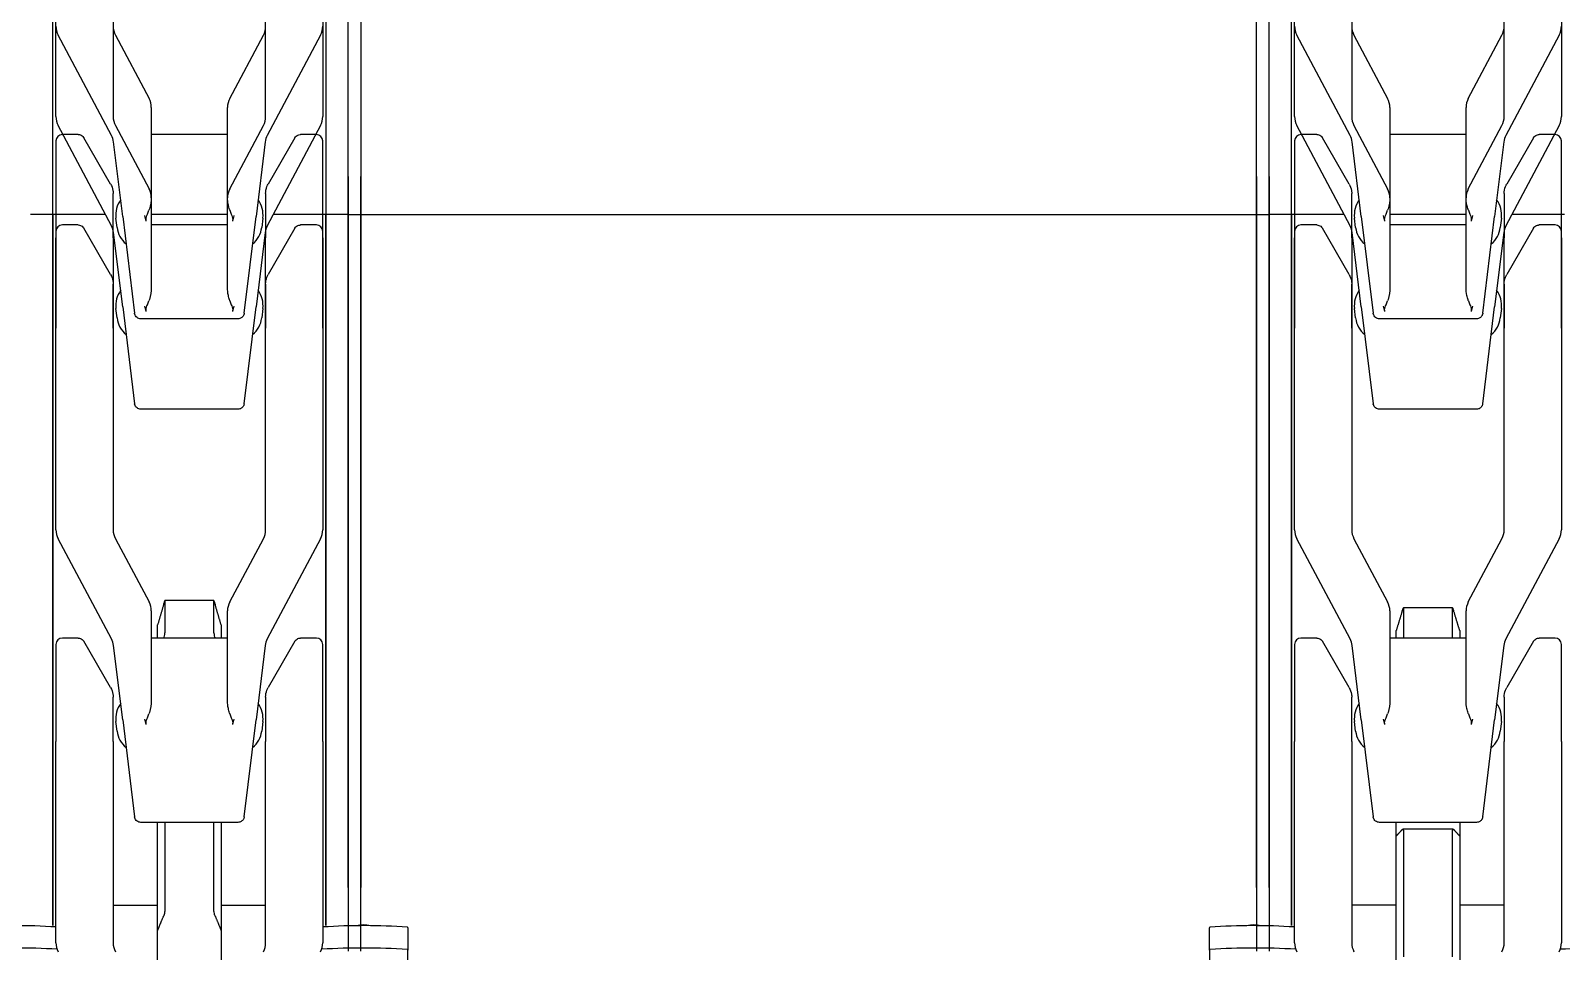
# Model space of a CAD drawing. Extents: x -3873 to 164127, y 7129 to 96529.
# Drawn here: x 42929.5 to 43170.5, y 38442.8 to 38587.7 of the extents above; entities that cross this region are included whole.
import ezdxf

# ---------------------------------------------------------------- set-up
doc = ezdxf.new("R2010")
doc.units = 0
doc.layers.add('LAYOUT', color=90, linetype='CONTINUOUS')
doc.layers.add('LAYOUT-KROMEKA', color=1, linetype='CONTINUOUS')

# ---------------------------------------------------------------- blocks, each defined once
blk = doc.blocks.new('A$Ccf7c2aec')
at = {"layer": 'LAYOUT-KROMEKA'}
for p, q in [((281.4, 812.6), (281.4, 816.1)), ((169.51, 812.6), (1840.63, 812.6)), ((281.4, 812.6), (169.51, 812.6)), ((281.4, 804.31), (281.4, 812.6)), ((166.8, 812.1), (198.5, 812.1)), ((213.75, 812.1), (198.5, 812.1)), ((214.62, 803.36), (230.39, 811.75)), ((214.75, 808.59), (214.75, 811.1)), ((231.8, 812.1), (263.5, 812.1)), ((246.03, 812.1), (277.73, 812.1)), ((278.75, 812.1), (263.5, 812.1)), ((292.98, 812.1), (277.73, 812.1)), ((279.62, 803.36), (295.39, 811.75)), ((279.75, 808.59), (279.75, 811.1)), ((293.85, 803.36), (309.62, 811.75)), ((293.98, 808.59), (293.98, 811.1)), ((296.8, 812.1), (328.5, 812.1)), ((206.95, 803.5), (214.25, 807.72)), ((271.95, 803.5), (279.25, 807.72)), ((286.18, 803.5), (293.48, 807.72)), ((198.5, 803.1), (166.8, 803.1)), ((172.75, 803.1), (172.75, 796.1)), ((198.5, 803.1), (205.45, 803.1)), ((200.13, 802.49), (201.61, 802.67)), ((201.88, 801.6), (213.57, 803.03)), ((230.39, 802.75), (220.43, 797.45)), ((263.5, 803.1), (231.8, 803.1)), ((277.73, 803.1), (246.03, 803.1)), ((263.5, 803.1), (270.45, 803.1)), ((265.13, 802.49), (266.61, 802.67)), ((266.88, 801.6), (278.57, 803.03)), ((277.73, 803.1), (284.68, 803.1)), ((279.36, 802.49), (280.84, 802.67)), ((281.11, 801.6), (292.81, 803.03)), ((295.39, 802.75), (285.43, 797.45)), ((328.5, 803.1), (296.8, 803.1)), ((309.62, 802.75), (299.66, 797.45)), ((201.88, 801.6), (186.63, 799.73)), ((266.88, 801.6), (251.63, 799.73)), ((281.11, 801.6), (265.86, 799.73)), ((185.75, 783.47), (185.75, 798.73)), ((250.75, 783.47), (250.75, 798.73)), ((264.98, 783.47), (264.98, 798.73)), ((151.69, 796.1), (166.18, 796.1)), ((166.18, 796.1), (168.73, 796.1)), ((168.73, 796.1), (185.75, 796.1)), ((219.02, 797.1), (204.9, 797.1)), ((214.75, 785.1), (214.75, 797.1)), ((214.75, 796.1), (216.82, 796.1)), ((284.02, 797.1), (269.9, 797.1)), ((279.75, 785.1), (279.75, 797.1)), ((281.4, 785.1), (281.4, 797.1)), ((298.25, 797.1), (284.13, 797.1)), ((293.98, 785.1), (293.98, 797.1)), ((185.75, 794.95), (172.19, 794.95)), ((220.65, 794.95), (215.82, 794.95)), ((220.66, 787.25), (220.66, 794.95)), ((166.18, 786.1), (151.69, 786.1)), ((168.73, 786.1), (166.18, 786.1)), ((185.75, 786.1), (168.73, 786.1)), ((172.19, 787.25), (185.75, 787.25)), ((172.75, 786.1), (172.75, 779.1)), ((216.82, 786.1), (214.75, 786.1)), ((215.82, 787.25), (220.65, 787.25)), ((204.9, 785.1), (219.02, 785.1)), ((220.43, 784.75), (230.39, 779.45)), ((269.9, 785.1), (284.02, 785.1)), ((284.13, 785.1), (298.25, 785.1)), ((285.43, 784.75), (295.39, 779.45)), ((299.66, 784.75), (309.62, 779.45)), ((186.63, 782.47), (201.88, 780.6)), ((251.63, 782.47), (266.88, 780.6)), ((265.86, 782.47), (281.11, 780.6)), ((166.8, 779.1), (198.5, 779.1)), ((205.45, 779.1), (198.5, 779.1)), ((201.61, 779.53), (200.13, 779.71)), ((213.57, 779.17), (201.88, 780.6)), ((214.25, 774.48), (206.95, 778.7)), ((230.39, 770.45), (214.62, 778.84)), ((231.8, 779.1), (263.5, 779.1)), ((246.03, 779.1), (277.73, 779.1)), ((270.45, 779.1), (263.5, 779.1)), ((266.61, 779.53), (265.13, 779.71)), ((278.57, 779.17), (266.88, 780.6)), ((279.25, 774.48), (271.95, 778.7)), ((284.68, 779.1), (277.73, 779.1)), ((280.84, 779.53), (279.36, 779.71)), ((295.39, 770.45), (279.62, 778.84)), ((292.81, 779.17), (281.11, 780.6)), ((293.48, 774.48), (286.18, 778.7)), ((309.62, 770.45), (293.85, 778.84)), ((296.8, 779.1), (328.5, 779.1)), ((281.4, 769.6), (281.4, 777.89)), ((214.75, 771.1), (214.75, 773.61)), ((279.75, 771.1), (279.75, 773.61)), ((293.98, 771.1), (293.98, 773.61)), ((198.5, 770.1), (166.8, 770.1)), ((1840.63, 769.6), (169.51, 769.6)), ((169.51, 769.6), (281.4, 769.6)), ((198.5, 770.1), (213.75, 770.1)), ((263.5, 770.1), (231.8, 770.1)), ((277.73, 770.1), (246.03, 770.1)), ((263.5, 770.1), (278.75, 770.1)), ((277.73, 770.1), (292.98, 770.1)), ((281.4, 766.1), (281.4, 769.6)), ((328.5, 770.1), (296.8, 770.1)), ((287.4, 766.1), (165.51, 766.1)), ((165.51, 764.1), (287.4, 764.1)), ((175.51, 766.1), (1836.63, 766.1)), ((1836.63, 764.1), (175.51, 764.1)), ((281.4, 766.1), (287.4, 766.1)), ((281.4, 766.1), (281.4, 764.1)), ((281.4, 764.1), (281.4, 623.1)), ((287.4, 764.1), (281.4, 764.1)), ((104.84, 756.69), (165.67, 756.69)), ((169.16, 756.69), (165.67, 756.69)), ((165.67, 630.51), (104.84, 630.51)), ((165.67, 630.51), (169.16, 630.51)), ((287.4, 623.1), (165.51, 623.1)), ((175.51, 623.1), (1836.63, 623.1)), ((281.4, 623.1), (287.4, 623.1)), ((281.4, 623.1), (281.4, 621.1)), ((287.4, 621.1), (165.51, 621.1)), ((175.51, 621.1), (1836.63, 621.1)), ((287.4, 621.1), (281.4, 621.1)), ((281.4, 617.6), (281.4, 621.1)), ((166.8, 617.1), (198.5, 617.1)), ((169.51, 617.6), (1840.63, 617.6)), ((281.4, 617.6), (169.51, 617.6)), ((213.75, 617.1), (198.5, 617.1)), ((231.8, 617.1), (263.5, 617.1)), ((246.03, 617.1), (277.73, 617.1)), ((278.75, 617.1), (263.5, 617.1)), ((292.98, 617.1), (277.73, 617.1)), ((281.4, 609.31), (281.4, 617.6)), ((296.8, 617.1), (328.5, 617.1)), ((214.62, 608.36), (230.39, 616.75)), ((214.75, 613.59), (214.75, 616.1)), ((279.62, 608.36), (295.39, 616.75)), ((279.75, 613.59), (279.75, 616.1)), ((293.85, 608.36), (309.62, 616.75)), ((293.98, 613.59), (293.98, 616.1)), ((206.95, 608.5), (214.25, 612.72)), ((271.95, 608.5), (279.25, 612.72)), ((286.18, 608.5), (293.48, 612.72)), ((198.5, 608.1), (166.8, 608.1)), ((172.75, 601.1), (172.75, 608.1)), ((198.5, 608.1), (205.45, 608.1)), ((200.13, 607.49), (201.61, 607.67)), ((201.88, 606.6), (213.57, 608.03)), ((230.39, 607.75), (220.43, 602.45)), ((263.5, 608.1), (231.8, 608.1)), ((277.73, 608.1), (246.03, 608.1)), ((263.5, 608.1), (270.45, 608.1)), ((265.13, 607.49), (266.61, 607.67)), ((266.88, 606.6), (278.57, 608.03)), ((277.73, 608.1), (284.68, 608.1)), ((279.36, 607.49), (280.84, 607.67)), ((281.11, 606.6), (292.81, 608.03)), ((295.39, 607.75), (285.43, 602.45)), ((328.5, 608.1), (296.8, 608.1)), ((309.62, 607.75), (299.66, 602.45)), ((201.88, 606.6), (186.63, 604.73)), ((266.88, 606.6), (251.63, 604.73)), ((281.11, 606.6), (265.86, 604.73)), ((185.75, 588.47), (185.75, 603.73)), ((250.75, 588.47), (250.75, 603.73)), ((264.98, 588.47), (264.98, 603.73)), ((161.44, 601.1), (183.59, 601.1)), ((183.59, 601.1), (185.75, 601.1)), ((219.02, 602.1), (204.9, 602.1)), ((214.75, 590.1), (214.75, 602.1)), ((214.75, 601.1), (215.93, 601.1)), ((284.02, 602.1), (269.9, 602.1)), ((279.75, 590.1), (279.75, 602.1)), ((281.4, 590.1), (281.4, 602.1)), ((298.25, 602.1), (284.13, 602.1)), ((293.98, 590.1), (293.98, 602.1)), ((184.24, 599.95), (164.61, 599.95)), ((184.67, 592.12), (184.67, 600.08)), ((219.52, 599.95), (214.75, 599.95)), ((219.53, 592.24), (219.53, 599.96)), ((183.59, 591.1), (161.44, 591.1)), ((164.61, 592.25), (184.24, 592.25)), ((172.75, 584.1), (172.75, 591.1)), ((185.75, 591.1), (183.59, 591.1)), ((214.75, 592.25), (219.52, 592.25)), ((215.93, 591.1), (214.75, 591.1)), ((204.9, 590.1), (219.02, 590.1)), ((220.43, 589.75), (230.39, 584.45)), ((269.9, 590.1), (284.02, 590.1)), ((284.13, 590.1), (298.25, 590.1)), ((285.43, 589.75), (295.39, 584.45)), ((299.66, 589.75), (309.62, 584.45)), ((186.63, 587.47), (201.88, 585.6)), ((251.63, 587.47), (266.88, 585.6)), ((265.86, 587.47), (281.11, 585.6)), ((166.8, 584.1), (198.5, 584.1)), ((205.45, 584.1), (198.5, 584.1)), ((201.61, 584.53), (200.13, 584.71)), ((213.57, 584.17), (201.88, 585.6)), ((214.25, 579.48), (206.95, 583.7)), ((230.39, 575.45), (214.62, 583.84)), ((231.8, 584.1), (263.5, 584.1)), ((246.03, 584.1), (277.73, 584.1)), ((270.45, 584.1), (263.5, 584.1)), ((266.61, 584.53), (265.13, 584.71)), ((278.57, 584.17), (266.88, 585.6)), ((279.25, 579.48), (271.95, 583.7)), ((284.68, 584.1), (277.73, 584.1)), ((280.84, 584.53), (279.36, 584.71)), ((295.39, 575.45), (279.62, 583.84)), ((292.81, 584.17), (281.11, 585.6)), ((293.48, 579.48), (286.18, 583.7)), ((309.62, 575.45), (293.85, 583.84)), ((296.8, 584.1), (328.5, 584.1)), ((281.4, 574.6), (281.4, 582.89)), ((214.75, 576.1), (214.75, 578.61)), ((279.75, 576.1), (279.75, 578.61)), ((293.98, 576.1), (293.98, 578.61)), ((198.5, 575.1), (166.8, 575.1)), ((198.5, 575.1), (213.75, 575.1)), ((263.5, 575.1), (231.8, 575.1)), ((277.73, 575.1), (246.03, 575.1)), ((263.5, 575.1), (278.75, 575.1)), ((277.73, 575.1), (292.98, 575.1)), ((328.5, 575.1), (296.8, 575.1))]:
    blk.add_line(p, q, dxfattribs=at)
for centre, radius, start, end in [((71.38, 818.51), 98.12, 356.2562, 4.0364), ((166.8, 809.1), 3, 90, 118), ((213.75, 811.1), 1, 0, 90), ((231.8, 809.1), 3, 90, 118), ((278.75, 811.1), 1, 0, 90), ((292.98, 811.1), 1, 0, 90), ((296.8, 809.1), 3, 90, 118), ((311.03, 809.1), 3, 90, 118), ((166.8, 800.1), 3, 90, 118), ((202.09, 798.7), 4, 53.4646, 96.9958), ((213.21, 806.01), 3, 276.9958, 298), ((231.8, 800.1), 3, 90, 118), ((267.09, 798.7), 4, 53.4646, 96.9958), ((278.21, 806.01), 3, 276.9958, 298), ((281.33, 798.7), 4, 53.4646, 96.9958), ((292.44, 806.01), 3, 276.9958, 298), ((296.8, 800.1), 3, 90, 118), ((311.03, 800.1), 3, 90, 118), ((200.61, 798.52), 4, 96.9958, 140.527), ((265.61, 798.52), 4, 96.9958, 140.527), ((279.85, 798.52), 4, 96.9958, 140.527), ((219.02, 800.1), 3, 270, 298), ((284.02, 800.1), 3, 270, 298), ((298.25, 800.1), 3, 270, 298), ((219.02, 782.1), 3, 62, 90), ((284.02, 782.1), 3, 62, 90), ((298.25, 782.1), 3, 62, 90), ((200.61, 783.68), 4, 219.473, 263.0042), ((265.61, 783.68), 4, 219.473, 263.0042), ((279.85, 783.68), 4, 219.473, 263.0042), ((166.8, 782.1), 3, 242, 270), ((202.09, 783.5), 4, 263.0042, 306.5354), ((213.21, 776.19), 3, 62, 83.0042), ((231.8, 782.1), 3, 242, 270), ((267.09, 783.5), 4, 263.0042, 306.5354), ((278.21, 776.19), 3, 62, 83.0042), ((281.33, 783.5), 4, 263.0042, 306.5354), ((292.44, 776.19), 3, 62, 83.0042), ((296.8, 782.1), 3, 242, 270), ((311.03, 782.1), 3, 242, 270), ((166.8, 773.1), 3, 242, 270), ((71.38, 763.69), 98.12, 355.9636, 3.7438), ((213.75, 771.1), 1, 270, 0), ((231.8, 773.1), 3, 242, 270), ((278.75, 771.1), 1, 270, 0), ((292.98, 771.1), 1, 270, 0), ((296.8, 773.1), 3, 242, 270), ((311.03, 773.1), 3, 242, 270), ((169.16, 756.79), 0.1, 270, 355.9636), ((169.16, 630.41), 0.1, 4.0364, 90), ((71.38, 623.51), 98.12, 356.2562, 4.0364), ((166.8, 614.1), 3, 90, 118), ((213.75, 616.1), 1, 0, 90), ((231.8, 614.1), 3, 90, 118), ((278.75, 616.1), 1, 0, 90), ((292.98, 616.1), 1, 0, 90), ((296.8, 614.1), 3, 90, 118), ((311.03, 614.1), 3, 90, 118), ((166.8, 605.1), 3, 90, 118), ((200.61, 603.52), 4, 96.9958, 140.527), ((202.09, 603.7), 4, 53.4646, 96.9958), ((213.21, 611.01), 3, 276.9958, 298), ((231.8, 605.1), 3, 90, 118), ((265.61, 603.52), 4, 96.9958, 140.527), ((267.09, 603.7), 4, 53.4646, 96.9958), ((279.85, 603.52), 4, 96.9958, 140.527), ((278.21, 611.01), 3, 276.9958, 298), ((281.33, 603.7), 4, 53.4646, 96.9958), ((292.44, 611.01), 3, 276.9958, 298), ((296.8, 605.1), 3, 90, 118), ((311.03, 605.1), 3, 90, 118), ((219.02, 605.1), 3, 270, 298), ((284.02, 605.1), 3, 270, 298), ((298.25, 605.1), 3, 270, 298), ((219.02, 587.1), 3, 62, 90), ((284.02, 587.1), 3, 62, 90), ((298.25, 587.1), 3, 62, 90), ((200.61, 588.68), 4, 219.473, 263.0042), ((265.61, 588.68), 4, 219.473, 263.0042), ((279.85, 588.68), 4, 219.473, 263.0042), ((166.8, 587.1), 3, 242, 270), ((202.09, 588.5), 4, 263.0042, 306.5354), ((213.21, 581.19), 3, 62, 83.0042), ((231.8, 587.1), 3, 242, 270), ((267.09, 588.5), 4, 263.0042, 306.5354), ((278.21, 581.19), 3, 62, 83.0042), ((281.33, 588.5), 4, 263.0042, 306.5354), ((292.44, 581.19), 3, 62, 83.0042), ((296.8, 587.1), 3, 242, 270), ((311.03, 587.1), 3, 242, 270), ((213.75, 576.1), 1, 270, 0), ((278.75, 576.1), 1, 270, 0), ((292.98, 576.1), 1, 270, 0), ((166.8, 578.1), 3, 242, 270), ((231.8, 578.1), 3, 242, 270), ((296.8, 578.1), 3, 242, 270), ((311.03, 578.1), 3, 242, 270)]:
    blk.add_arc(centre, radius, start, end, dxfattribs=at)
for centre, major_axis, ratio, start_param, end_param in [((78.49, 818.51), (0, -98.13), 0.891583, 1.503634, 1.641245), ((78.49, 818.51), (0, 98.13), 0.891583, 4.645227, 4.782837), ((78.49, 763.69), (0, 98.13), 0.891583, 4.641941, 4.779551), ((78.49, 763.69), (0, -98.13), 0.891583, 1.500348, 1.637958), ((165.31, 763.69), (0, -4.82), 0.891583, 1.340161, 1.801431), ((165.67, 756.79), (0, -0.1), 0.891583, 0, 1.500348), ((165.67, 756.79), (-0.0079, -0.0996), 0.892606, 0.070448, 1.570796), ((165.67, 630.41), (0, 0.1), 0.891583, 4.782837, 6.283185), ((165.67, 630.41), (-0.0079, 0.0996), 0.892606, 4.712389, 6.212737), ((78.49, 623.51), (0, -98.13), 0.891583, 1.503634, 1.641245), ((78.49, 623.51), (0, 98.13), 0.891583, 4.645227, 4.782837), ((165.31, 623.51), (0, 4.82), 0.891583, 4.481754, 4.943024), ((78.49, 568.6), (0, 98.12), 0.891583, 4.641941, 4.780522), ((78.49, 568.6), (0, -98.13), 0.891583, 1.500348, 1.638929)]:
    blk.add_ellipse(centre, major_axis=major_axis, ratio=ratio, start_param=start_param, end_param=end_param, dxfattribs=at)
for points, knots in [([(214.75, 808.59), (214.75, 808.48), (214.73, 808.36), (214.66, 808.16), (214.61, 808.06), (214.48, 807.89), (214.39, 807.81), (214.29, 807.74), (214.27, 807.73), (214.25, 807.72)], [0.0000243, 0.0000243, 0.0000243, 0.0000243, 0.0328926, 0.0328926, 0.0653838, 0.0653838, 0.0978897, 0.0978897, 0.1042618, 0.1042618, 0.1042618, 0.1042618]), ([(279.75, 808.59), (279.75, 808.48), (279.73, 808.36), (279.66, 808.16), (279.61, 808.06), (279.48, 807.89), (279.39, 807.81), (279.29, 807.74), (279.27, 807.73), (279.25, 807.72)], [0.0000243, 0.0000243, 0.0000243, 0.0000243, 0.0328926, 0.0328926, 0.0653838, 0.0653838, 0.0978897, 0.0978897, 0.1042618, 0.1042618, 0.1042618, 0.1042618]), ([(293.98, 808.59), (293.98, 808.48), (293.96, 808.36), (293.89, 808.16), (293.84, 808.06), (293.71, 807.89), (293.63, 807.81), (293.52, 807.74), (293.5, 807.73), (293.48, 807.72)], [0.0000243, 0.0000243, 0.0000243, 0.0000243, 0.0328926, 0.0328926, 0.0653838, 0.0653838, 0.0978897, 0.0978897, 0.1042618, 0.1042618, 0.1042618, 0.1042618]), ([(206.95, 803.5), (206.64, 803.32), (206.29, 803.2), (205.94, 803.14), (205.85, 803.13), (205.75, 803.11), (205.66, 803.11), (205.59, 803.1), (205.52, 803.1), (205.45, 803.1)], [0, 0, 0, 0, 0.684637, 0.684637, 0.684637, 0.86523, 0.86523, 0.86523, 1, 1, 1, 1]), ([(271.95, 803.5), (271.64, 803.32), (271.29, 803.2), (270.94, 803.14), (270.85, 803.13), (270.75, 803.11), (270.66, 803.11), (270.59, 803.1), (270.52, 803.1), (270.45, 803.1)], [0, 0, 0, 0, 0.684637, 0.684637, 0.684637, 0.86523, 0.86523, 0.86523, 1, 1, 1, 1]), ([(286.18, 803.5), (285.87, 803.32), (285.53, 803.2), (285.17, 803.14), (285.08, 803.13), (284.99, 803.11), (284.89, 803.11), (284.82, 803.1), (284.75, 803.1), (284.68, 803.1)], [0, 0, 0, 0, 0.684637, 0.684637, 0.684637, 0.86523, 0.86523, 0.86523, 1, 1, 1, 1]), ([(185.75, 798.73), (185.75, 798.84), (185.77, 798.95), (185.84, 799.16), (185.89, 799.25), (186.02, 799.43), (186.1, 799.5), (186.28, 799.62), (186.38, 799.67), (186.51, 799.7), (186.53, 799.71), (186.57, 799.72), (186.58, 799.72), (186.6, 799.72), (186.6, 799.72), (186.61, 799.72), (186.62, 799.72), (186.62, 799.73), (186.62, 799.73), (186.62, 799.73), (186.63, 799.73), (186.63, 799.73), (186.63, 799.73), (186.63, 799.73), (186.63, 799.73), (186.63, 799.73), (186.63, 799.73), (186.63, 799.73), (186.63, 799.73), (186.63, 799.73), (186.63, 799.73), (186.63, 799.73)], [0.0000031, 0.0000031, 0.0000031, 0.0000031, 0.0324341, 0.0324341, 0.064942, 0.064942, 0.0974473, 0.0974473, 0.1299526, 0.1299526, 0.137103, 0.137103, 0.1406951, 0.1406951, 0.1424933, 0.1424933, 0.1433926, 0.1433926, 0.1438423, 0.1438423, 0.1440672, 0.1440672, 0.1441796, 0.1441796, 0.1442358, 0.1442358, 0.1442639, 0.1442639, 0.144278, 0.144278, 0.1443562, 0.1443562, 0.1443562, 0.1443562]), ([(201.13, 797.88), (201.41, 797.95), (201.69, 798.02), (201.98, 798.09), (201.98, 798.1), (201.99, 798.1), (202, 798.1)], [0, 0, 0, 0, 0.971612, 0.971612, 0.971612, 1, 1, 1, 1]), ([(201.13, 797.88), (201.22, 797.91), (201.3, 797.92), (201.54, 797.92), (201.68, 797.89), (201.94, 797.8), (202.08, 797.75), (202.42, 797.62), (202.63, 797.54), (202.84, 797.46)], [-1.068908, -1.068908, -1.068908, -1.068908, -1.0410443, -1.0410443, -0.9974409, -0.9974409, -0.9538374, -0.9538374, -0.8852676, -0.8852676, -0.8852676, -0.8852676]), ([(250.75, 798.73), (250.75, 798.84), (250.77, 798.95), (250.84, 799.16), (250.89, 799.25), (251.02, 799.43), (251.1, 799.5), (251.28, 799.62), (251.38, 799.67), (251.51, 799.7), (251.53, 799.71), (251.57, 799.72), (251.58, 799.72), (251.6, 799.72), (251.6, 799.72), (251.61, 799.72), (251.62, 799.72), (251.62, 799.73), (251.62, 799.73), (251.62, 799.73), (251.63, 799.73), (251.63, 799.73), (251.63, 799.73), (251.63, 799.73), (251.63, 799.73), (251.63, 799.73), (251.63, 799.73), (251.63, 799.73), (251.63, 799.73), (251.63, 799.73), (251.63, 799.73), (251.63, 799.73)], [0.0000031, 0.0000031, 0.0000031, 0.0000031, 0.0324341, 0.0324341, 0.064942, 0.064942, 0.0974473, 0.0974473, 0.1299526, 0.1299526, 0.137103, 0.137103, 0.1406951, 0.1406951, 0.1424933, 0.1424933, 0.1433926, 0.1433926, 0.1438423, 0.1438423, 0.1440672, 0.1440672, 0.1441796, 0.1441796, 0.1442358, 0.1442358, 0.1442639, 0.1442639, 0.144278, 0.144278, 0.14432, 0.14432, 0.14432, 0.14432]), ([(264.98, 798.73), (264.98, 798.84), (265, 798.95), (265.07, 799.16), (265.12, 799.25), (265.25, 799.43), (265.34, 799.5), (265.52, 799.62), (265.62, 799.67), (265.74, 799.7), (265.77, 799.71), (265.8, 799.72), (265.81, 799.72), (265.83, 799.72), (265.84, 799.72), (265.85, 799.72), (265.85, 799.72), (265.85, 799.73), (265.86, 799.73), (265.86, 799.73), (265.86, 799.73), (265.86, 799.73), (265.86, 799.73), (265.86, 799.73), (265.86, 799.73), (265.86, 799.73), (265.86, 799.73), (265.86, 799.73), (265.86, 799.73), (265.86, 799.73), (265.86, 799.73), (265.86, 799.73)], [0.0000031, 0.0000031, 0.0000031, 0.0000031, 0.0324341, 0.0324341, 0.064942, 0.064942, 0.0974473, 0.0974473, 0.1299526, 0.1299526, 0.137103, 0.137103, 0.1406951, 0.1406951, 0.1424933, 0.1424933, 0.1433926, 0.1433926, 0.1438423, 0.1438423, 0.1440672, 0.1440672, 0.1441796, 0.1441796, 0.1442358, 0.1442358, 0.1442639, 0.1442639, 0.144278, 0.144278, 0.1443158, 0.1443158, 0.1443158, 0.1443158]), ([(266.13, 797.88), (266.41, 797.95), (266.69, 798.02), (266.98, 798.09), (266.98, 798.1), (266.99, 798.1), (267, 798.1)], [0, 0, 0, 0, 0.971612, 0.971612, 0.971612, 1, 1, 1, 1]), ([(266.13, 797.88), (266.22, 797.91), (266.3, 797.92), (266.54, 797.92), (266.68, 797.89), (266.94, 797.8), (267.08, 797.75), (267.42, 797.62), (267.63, 797.54), (267.84, 797.46)], [-1.068908, -1.068908, -1.068908, -1.068908, -1.0410443, -1.0410443, -0.9974409, -0.9974409, -0.9538374, -0.9538374, -0.8852676, -0.8852676, -0.8852676, -0.8852676]), ([(280.36, 797.88), (280.64, 797.95), (280.93, 798.02), (281.21, 798.09), (281.22, 798.1), (281.22, 798.1), (281.23, 798.1)], [0, 0, 0, 0, 0.971612, 0.971612, 0.971612, 1, 1, 1, 1]), ([(280.36, 797.88), (280.45, 797.91), (280.54, 797.92), (280.78, 797.92), (280.91, 797.89), (281.18, 797.8), (281.31, 797.75), (281.65, 797.62), (281.86, 797.54), (282.07, 797.46)], [-1.068908, -1.068908, -1.068908, -1.068908, -1.0410443, -1.0410443, -0.9974409, -0.9974409, -0.9538374, -0.9538374, -0.8852676, -0.8852676, -0.8852676, -0.8852676]), ([(204.9, 797.1), (204.32, 797.1), (203.62, 797.21), (202.98, 797.41), (202.91, 797.44), (202.84, 797.46)], [-0.3189368, -0.3189368, -0.3189368, -0.3189368, -0.1295167, -0.1295167, -0.1071311, -0.1071311, -0.1071311, -0.1071311]), ([(269.9, 797.1), (269.32, 797.1), (268.62, 797.21), (267.98, 797.41), (267.91, 797.44), (267.84, 797.46)], [-0.3189368, -0.3189368, -0.3189368, -0.3189368, -0.1295167, -0.1295167, -0.1071311, -0.1071311, -0.1071311, -0.1071311]), ([(284.13, 797.1), (283.56, 797.1), (282.86, 797.21), (282.21, 797.41), (282.14, 797.44), (282.07, 797.46)], [-0.3189368, -0.3189368, -0.3189368, -0.3189368, -0.1295167, -0.1295167, -0.1071311, -0.1071311, -0.1071311, -0.1071311]), ([(172.19, 794.95), (172.07, 794.95), (171.94, 794.96), (171.67, 794.99), (171.54, 795.01), (171.3, 795.06), (171.18, 795.1), (171.06, 795.14), (171.04, 795.15), (171.02, 795.16)], [0.1549528, 0.1549528, 0.1549528, 0.1549528, 0.1932464, 0.1932464, 0.23154, 0.23154, 0.2707227, 0.2707227, 0.2793508, 0.2793508, 0.2793508, 0.2793508]), ([(215.82, 794.95), (215.77, 794.95), (215.7, 794.96), (215.52, 794.99), (215.41, 795.01), (215.18, 795.06), (215.04, 795.1), (214.88, 795.14), (214.85, 795.15), (214.82, 795.16)], [0.1549528, 0.1549528, 0.1549528, 0.1549528, 0.1932464, 0.1932464, 0.23154, 0.23154, 0.2707227, 0.2707227, 0.2793508, 0.2793508, 0.2793508, 0.2793508]), ([(220.03, 795.16), (220.06, 795.15), (220.09, 795.14), (220.23, 795.1), (220.34, 795.06), (220.5, 795.01), (220.57, 794.99), (220.65, 794.96), (220.67, 794.95), (220.65, 794.95)], [0.3355607, 0.3355607, 0.3355607, 0.3355607, 0.3441888, 0.3441888, 0.3833716, 0.3833716, 0.4216652, 0.4216652, 0.4599587, 0.4599587, 0.4599587, 0.4599587]), ([(171.02, 787.04), (171.04, 787.05), (171.06, 787.06), (171.18, 787.1), (171.3, 787.14), (171.54, 787.19), (171.67, 787.21), (171.94, 787.24), (172.07, 787.25), (172.19, 787.25)], [0.3355607, 0.3355607, 0.3355607, 0.3355607, 0.3441888, 0.3441888, 0.3833716, 0.3833716, 0.4216652, 0.4216652, 0.4599587, 0.4599587, 0.4599587, 0.4599587]), ([(214.82, 787.04), (214.85, 787.05), (214.88, 787.06), (215.04, 787.1), (215.18, 787.14), (215.41, 787.19), (215.52, 787.21), (215.7, 787.24), (215.77, 787.25), (215.82, 787.25)], [0.3355607, 0.3355607, 0.3355607, 0.3355607, 0.3441888, 0.3441888, 0.3833716, 0.3833716, 0.4216652, 0.4216652, 0.4599587, 0.4599587, 0.4599587, 0.4599587]), ([(220.65, 787.25), (220.67, 787.25), (220.65, 787.24), (220.57, 787.21), (220.5, 787.19), (220.34, 787.14), (220.23, 787.1), (220.09, 787.06), (220.06, 787.05), (220.03, 787.04)], [0.1549528, 0.1549528, 0.1549528, 0.1549528, 0.1932464, 0.1932464, 0.23154, 0.23154, 0.2707227, 0.2707227, 0.2793508, 0.2793508, 0.2793508, 0.2793508]), ([(186.63, 782.47), (186.57, 782.48), (186.5, 782.5), (186.38, 782.53), (186.33, 782.56), (186.2, 782.63), (186.13, 782.68), (186.01, 782.79), (185.95, 782.86), (185.86, 783), (185.83, 783.07), (185.77, 783.25), (185.75, 783.36), (185.75, 783.47)], [0, 0, 0, 0, 0.0189655, 0.0189655, 0.0372722, 0.0372722, 0.062465, 0.062465, 0.0876578, 0.0876578, 0.1128506, 0.1128506, 0.1444801, 0.1444801, 0.1444801, 0.1444801]), ([(202.84, 784.74), (202.63, 784.66), (202.42, 784.58), (202.08, 784.45), (201.94, 784.4), (201.68, 784.31), (201.54, 784.28), (201.3, 784.28), (201.22, 784.29), (201.13, 784.32)], [0.8852676, 0.8852676, 0.8852676, 0.8852676, 0.9538374, 0.9538374, 0.9974409, 0.9974409, 1.0410443, 1.0410443, 1.068908, 1.068908, 1.068908, 1.068908]), ([(202, 784.1), (201.99, 784.1), (201.98, 784.1), (201.98, 784.11), (201.69, 784.18), (201.41, 784.25), (201.13, 784.32)], [0, 0, 0, 0, 0.028388, 0.028388, 0.028388, 1, 1, 1, 1]), ([(202.84, 784.74), (202.87, 784.75), (202.91, 784.76), (203.19, 784.86), (203.44, 784.92), (204.05, 785.05), (204.48, 785.1), (204.9, 785.1)], [-0.4553156, -0.4553156, -0.4553156, -0.4553156, -0.4433521, -0.4433521, -0.371047, -0.371047, -0.2439974, -0.2439974, -0.2439974, -0.2439974]), ([(251.63, 782.47), (251.57, 782.48), (251.5, 782.5), (251.38, 782.53), (251.33, 782.56), (251.2, 782.63), (251.13, 782.68), (251.01, 782.79), (250.95, 782.86), (250.86, 783), (250.83, 783.07), (250.77, 783.25), (250.75, 783.36), (250.75, 783.47)], [0, 0, 0, 0, 0.0189655, 0.0189655, 0.0372722, 0.0372722, 0.062465, 0.062465, 0.0876578, 0.0876578, 0.1128506, 0.1128506, 0.1444801, 0.1444801, 0.1444801, 0.1444801]), ([(265.86, 782.47), (265.86, 782.47), (265.86, 782.47), (265.86, 782.47), (265.86, 782.47), (265.86, 782.47), (265.86, 782.47), (265.86, 782.47), (265.86, 782.47), (265.86, 782.47), (265.86, 782.47), (265.85, 782.47), (265.85, 782.47), (265.85, 782.48), (265.84, 782.48), (265.83, 782.48), (265.82, 782.48), (265.8, 782.48), (265.78, 782.49), (265.74, 782.5), (265.71, 782.5), (265.62, 782.53), (265.56, 782.56), (265.43, 782.63), (265.36, 782.68), (265.24, 782.79), (265.19, 782.86), (265.1, 783), (265.06, 783.07), (265, 783.25), (264.98, 783.36), (264.98, 783.47)], [0, 0, 0, 0, 0.0000187, 0.0000187, 0.000056, 0.000056, 0.0001306, 0.0001306, 0.0002799, 0.0002799, 0.0005785, 0.0005785, 0.0011757, 0.0011757, 0.0023699, 0.0023699, 0.0047569, 0.0047569, 0.0095212, 0.0095212, 0.0189714, 0.0189714, 0.037278, 0.037278, 0.0624708, 0.0624708, 0.0876637, 0.0876637, 0.1128565, 0.1128565, 0.144486, 0.144486, 0.144486, 0.144486]), ([(267.84, 784.74), (267.63, 784.66), (267.42, 784.58), (267.08, 784.45), (266.94, 784.4), (266.68, 784.31), (266.54, 784.28), (266.3, 784.28), (266.22, 784.29), (266.13, 784.32)], [0.8852676, 0.8852676, 0.8852676, 0.8852676, 0.9538374, 0.9538374, 0.9974409, 0.9974409, 1.0410443, 1.0410443, 1.068908, 1.068908, 1.068908, 1.068908]), ([(267, 784.1), (266.99, 784.1), (266.98, 784.1), (266.98, 784.11), (266.69, 784.18), (266.41, 784.25), (266.13, 784.32)], [0, 0, 0, 0, 0.028388, 0.028388, 0.028388, 1, 1, 1, 1]), ([(267.84, 784.74), (267.87, 784.75), (267.91, 784.76), (268.19, 784.86), (268.44, 784.92), (269.05, 785.05), (269.48, 785.1), (269.9, 785.1)], [-0.4553156, -0.4553156, -0.4553156, -0.4553156, -0.4433521, -0.4433521, -0.371047, -0.371047, -0.2439974, -0.2439974, -0.2439974, -0.2439974]), ([(282.07, 784.74), (281.86, 784.66), (281.65, 784.58), (281.31, 784.45), (281.18, 784.4), (280.91, 784.31), (280.78, 784.28), (280.54, 784.28), (280.45, 784.29), (280.36, 784.32)], [0.8852676, 0.8852676, 0.8852676, 0.8852676, 0.9538374, 0.9538374, 0.9974409, 0.9974409, 1.0410443, 1.0410443, 1.068908, 1.068908, 1.068908, 1.068908]), ([(281.23, 784.1), (281.22, 784.1), (281.22, 784.1), (281.21, 784.11), (280.93, 784.18), (280.64, 784.25), (280.36, 784.32)], [0, 0, 0, 0, 0.028388, 0.028388, 0.028388, 1, 1, 1, 1]), ([(282.07, 784.74), (282.11, 784.75), (282.15, 784.76), (282.43, 784.86), (282.67, 784.92), (283.28, 785.05), (283.71, 785.1), (284.13, 785.1)], [-0.4553156, -0.4553156, -0.4553156, -0.4553156, -0.4433521, -0.4433521, -0.371047, -0.371047, -0.2439974, -0.2439974, -0.2439974, -0.2439974]), ([(205.45, 779.1), (205.83, 779.1), (206.21, 779.03), (206.56, 778.88), (206.69, 778.83), (206.82, 778.77), (206.95, 778.7)], [0, 0, 0, 0, 0.729999, 0.729999, 0.729999, 1, 1, 1, 1]), ([(270.45, 779.1), (270.83, 779.1), (271.21, 779.03), (271.56, 778.88), (271.69, 778.83), (271.82, 778.77), (271.95, 778.7)], [0, 0, 0, 0, 0.729999, 0.729999, 0.729999, 1, 1, 1, 1]), ([(284.68, 779.1), (285.06, 779.1), (285.44, 779.03), (285.8, 778.88), (285.93, 778.83), (286.06, 778.77), (286.18, 778.7)], [0, 0, 0, 0, 0.729999, 0.729999, 0.729999, 1, 1, 1, 1]), ([(214.25, 774.48), (214.34, 774.43), (214.43, 774.36), (214.57, 774.19), (214.63, 774.1), (214.71, 773.9), (214.74, 773.79), (214.75, 773.66), (214.75, 773.64), (214.75, 773.61)], [0, 0, 0, 0, 0.0323681, 0.0323681, 0.0648784, 0.0648784, 0.0973836, 0.0973836, 0.104244, 0.104244, 0.104244, 0.104244]), ([(279.25, 774.48), (279.34, 774.43), (279.43, 774.36), (279.57, 774.19), (279.63, 774.1), (279.71, 773.9), (279.74, 773.79), (279.75, 773.66), (279.75, 773.64), (279.75, 773.61)], [0, 0, 0, 0, 0.0323681, 0.0323681, 0.0648784, 0.0648784, 0.0973836, 0.0973836, 0.104244, 0.104244, 0.104244, 0.104244]), ([(293.48, 774.48), (293.58, 774.43), (293.66, 774.36), (293.81, 774.19), (293.86, 774.1), (293.95, 773.9), (293.97, 773.79), (293.98, 773.66), (293.98, 773.64), (293.98, 773.61)], [0, 0, 0, 0, 0.0323681, 0.0323681, 0.0648784, 0.0648784, 0.0973836, 0.0973836, 0.104244, 0.104244, 0.104244, 0.104244]), ([(214.75, 613.59), (214.75, 613.48), (214.73, 613.36), (214.66, 613.16), (214.61, 613.06), (214.48, 612.89), (214.39, 612.81), (214.29, 612.74), (214.27, 612.73), (214.25, 612.72)], [0.0000243, 0.0000243, 0.0000243, 0.0000243, 0.0328926, 0.0328926, 0.0653838, 0.0653838, 0.0978897, 0.0978897, 0.1042618, 0.1042618, 0.1042618, 0.1042618]), ([(279.75, 613.59), (279.75, 613.48), (279.73, 613.36), (279.66, 613.16), (279.61, 613.06), (279.48, 612.89), (279.39, 612.81), (279.29, 612.74), (279.27, 612.73), (279.25, 612.72)], [0.0000243, 0.0000243, 0.0000243, 0.0000243, 0.0328926, 0.0328926, 0.0653838, 0.0653838, 0.0978897, 0.0978897, 0.1042618, 0.1042618, 0.1042618, 0.1042618]), ([(293.98, 613.59), (293.98, 613.48), (293.96, 613.36), (293.89, 613.16), (293.84, 613.06), (293.71, 612.89), (293.63, 612.81), (293.52, 612.74), (293.5, 612.73), (293.48, 612.72)], [0.0000243, 0.0000243, 0.0000243, 0.0000243, 0.0328926, 0.0328926, 0.0653838, 0.0653838, 0.0978897, 0.0978897, 0.1042618, 0.1042618, 0.1042618, 0.1042618]), ([(206.95, 608.5), (206.64, 608.32), (206.29, 608.2), (205.94, 608.14), (205.85, 608.13), (205.75, 608.11), (205.66, 608.11), (205.59, 608.1), (205.52, 608.1), (205.45, 608.1)], [0, 0, 0, 0, 0.684637, 0.684637, 0.684637, 0.86523, 0.86523, 0.86523, 1, 1, 1, 1]), ([(271.95, 608.5), (271.64, 608.32), (271.29, 608.2), (270.94, 608.14), (270.85, 608.13), (270.75, 608.11), (270.66, 608.11), (270.59, 608.1), (270.52, 608.1), (270.45, 608.1)], [0, 0, 0, 0, 0.684637, 0.684637, 0.684637, 0.86523, 0.86523, 0.86523, 1, 1, 1, 1]), ([(286.18, 608.5), (285.87, 608.32), (285.53, 608.2), (285.17, 608.14), (285.08, 608.13), (284.99, 608.11), (284.89, 608.11), (284.82, 608.1), (284.75, 608.1), (284.68, 608.1)], [0, 0, 0, 0, 0.684637, 0.684637, 0.684637, 0.86523, 0.86523, 0.86523, 1, 1, 1, 1]), ([(185.75, 603.73), (185.75, 603.84), (185.77, 603.95), (185.84, 604.16), (185.89, 604.25), (186.02, 604.43), (186.1, 604.5), (186.28, 604.62), (186.38, 604.67), (186.51, 604.7), (186.53, 604.71), (186.57, 604.72), (186.58, 604.72), (186.6, 604.72), (186.6, 604.72), (186.61, 604.72), (186.62, 604.72), (186.62, 604.73), (186.62, 604.73), (186.62, 604.73), (186.63, 604.73), (186.63, 604.73), (186.63, 604.73), (186.63, 604.73), (186.63, 604.73), (186.63, 604.73), (186.63, 604.73), (186.63, 604.73), (186.63, 604.73), (186.63, 604.73), (186.63, 604.73), (186.63, 604.73)], [0.0000031, 0.0000031, 0.0000031, 0.0000031, 0.0324341, 0.0324341, 0.064942, 0.064942, 0.0974473, 0.0974473, 0.1299526, 0.1299526, 0.137103, 0.137103, 0.1406951, 0.1406951, 0.1424933, 0.1424933, 0.1433926, 0.1433926, 0.1438423, 0.1438423, 0.1440672, 0.1440672, 0.1441796, 0.1441796, 0.1442358, 0.1442358, 0.1442639, 0.1442639, 0.144278, 0.144278, 0.1443562, 0.1443562, 0.1443562, 0.1443562]), ([(201.13, 602.88), (201.41, 602.95), (201.69, 603.02), (201.98, 603.09), (201.98, 603.1), (201.99, 603.1), (202, 603.1)], [0, 0, 0, 0, 0.971612, 0.971612, 0.971612, 1, 1, 1, 1]), ([(201.13, 602.88), (201.22, 602.91), (201.3, 602.92), (201.54, 602.92), (201.68, 602.89), (201.94, 602.8), (202.08, 602.75), (202.42, 602.62), (202.63, 602.54), (202.84, 602.46)], [-1.068908, -1.068908, -1.068908, -1.068908, -1.0410443, -1.0410443, -0.9974409, -0.9974409, -0.9538374, -0.9538374, -0.8852676, -0.8852676, -0.8852676, -0.8852676]), ([(250.75, 603.73), (250.75, 603.84), (250.77, 603.95), (250.84, 604.16), (250.89, 604.25), (251.02, 604.43), (251.1, 604.5), (251.28, 604.62), (251.38, 604.67), (251.51, 604.7), (251.53, 604.71), (251.57, 604.72), (251.58, 604.72), (251.6, 604.72), (251.6, 604.72), (251.61, 604.72), (251.62, 604.72), (251.62, 604.73), (251.62, 604.73), (251.62, 604.73), (251.63, 604.73), (251.63, 604.73), (251.63, 604.73), (251.63, 604.73), (251.63, 604.73), (251.63, 604.73), (251.63, 604.73), (251.63, 604.73), (251.63, 604.73), (251.63, 604.73), (251.63, 604.73), (251.63, 604.73)], [0.0000031, 0.0000031, 0.0000031, 0.0000031, 0.0324341, 0.0324341, 0.064942, 0.064942, 0.0974473, 0.0974473, 0.1299526, 0.1299526, 0.137103, 0.137103, 0.1406951, 0.1406951, 0.1424933, 0.1424933, 0.1433926, 0.1433926, 0.1438423, 0.1438423, 0.1440672, 0.1440672, 0.1441796, 0.1441796, 0.1442358, 0.1442358, 0.1442639, 0.1442639, 0.144278, 0.144278, 0.14432, 0.14432, 0.14432, 0.14432]), ([(264.98, 603.73), (264.98, 603.84), (265, 603.95), (265.07, 604.16), (265.12, 604.25), (265.25, 604.43), (265.34, 604.5), (265.52, 604.62), (265.62, 604.67), (265.74, 604.7), (265.77, 604.71), (265.8, 604.72), (265.81, 604.72), (265.83, 604.72), (265.84, 604.72), (265.85, 604.72), (265.85, 604.72), (265.85, 604.73), (265.86, 604.73), (265.86, 604.73), (265.86, 604.73), (265.86, 604.73), (265.86, 604.73), (265.86, 604.73), (265.86, 604.73), (265.86, 604.73), (265.86, 604.73), (265.86, 604.73), (265.86, 604.73), (265.86, 604.73), (265.86, 604.73), (265.86, 604.73)], [0.0000031, 0.0000031, 0.0000031, 0.0000031, 0.0324341, 0.0324341, 0.064942, 0.064942, 0.0974473, 0.0974473, 0.1299526, 0.1299526, 0.137103, 0.137103, 0.1406951, 0.1406951, 0.1424933, 0.1424933, 0.1433926, 0.1433926, 0.1438423, 0.1438423, 0.1440672, 0.1440672, 0.1441796, 0.1441796, 0.1442358, 0.1442358, 0.1442639, 0.1442639, 0.144278, 0.144278, 0.1443158, 0.1443158, 0.1443158, 0.1443158]), ([(266.13, 602.88), (266.41, 602.95), (266.69, 603.02), (266.98, 603.09), (266.98, 603.1), (266.99, 603.1), (267, 603.1)], [0, 0, 0, 0, 0.971612, 0.971612, 0.971612, 1, 1, 1, 1]), ([(266.13, 602.88), (266.22, 602.91), (266.3, 602.92), (266.54, 602.92), (266.68, 602.89), (266.94, 602.8), (267.08, 602.75), (267.42, 602.62), (267.63, 602.54), (267.84, 602.46)], [-1.068908, -1.068908, -1.068908, -1.068908, -1.0410443, -1.0410443, -0.9974409, -0.9974409, -0.9538374, -0.9538374, -0.8852676, -0.8852676, -0.8852676, -0.8852676]), ([(280.36, 602.88), (280.64, 602.95), (280.93, 603.02), (281.21, 603.09), (281.22, 603.1), (281.22, 603.1), (281.23, 603.1)], [0, 0, 0, 0, 0.971612, 0.971612, 0.971612, 1, 1, 1, 1]), ([(280.36, 602.88), (280.45, 602.91), (280.54, 602.92), (280.78, 602.92), (280.91, 602.89), (281.18, 602.8), (281.31, 602.75), (281.65, 602.62), (281.86, 602.54), (282.07, 602.46)], [-1.068908, -1.068908, -1.068908, -1.068908, -1.0410443, -1.0410443, -0.9974409, -0.9974409, -0.9538374, -0.9538374, -0.8852676, -0.8852676, -0.8852676, -0.8852676]), ([(184.63, 600.16), (184.64, 600.15), (184.64, 600.14), (184.68, 600.1), (184.68, 600.06), (184.63, 600.01), (184.59, 599.99), (184.44, 599.96), (184.34, 599.95), (184.24, 599.95)], [0.3355607, 0.3355607, 0.3355607, 0.3355607, 0.3441888, 0.3441888, 0.3833716, 0.3833716, 0.4216652, 0.4216652, 0.4599587, 0.4599587, 0.4599587, 0.4599587]), ([(204.9, 602.1), (204.32, 602.1), (203.62, 602.21), (202.98, 602.41), (202.91, 602.44), (202.84, 602.46)], [-0.3189368, -0.3189368, -0.3189368, -0.3189368, -0.1295167, -0.1295167, -0.1071311, -0.1071311, -0.1071311, -0.1071311]), ([(219, 600.16), (219.02, 600.15), (219.05, 600.14), (219.19, 600.1), (219.29, 600.06), (219.43, 600.01), (219.48, 599.99), (219.54, 599.96), (219.54, 599.95), (219.52, 599.95)], [0.3355607, 0.3355607, 0.3355607, 0.3355607, 0.3441888, 0.3441888, 0.3833716, 0.3833716, 0.4216652, 0.4216652, 0.4599587, 0.4599587, 0.4599587, 0.4599587]), ([(269.9, 602.1), (269.32, 602.1), (268.62, 602.21), (267.98, 602.41), (267.91, 602.44), (267.84, 602.46)], [-0.3189368, -0.3189368, -0.3189368, -0.3189368, -0.1295167, -0.1295167, -0.1071311, -0.1071311, -0.1071311, -0.1071311]), ([(284.13, 602.1), (283.56, 602.1), (282.86, 602.21), (282.21, 602.41), (282.14, 602.44), (282.07, 602.46)], [-0.3189368, -0.3189368, -0.3189368, -0.3189368, -0.1295167, -0.1295167, -0.1071311, -0.1071311, -0.1071311, -0.1071311]), ([(184.24, 592.25), (184.34, 592.25), (184.44, 592.24), (184.59, 592.21), (184.63, 592.19), (184.68, 592.14), (184.68, 592.1), (184.64, 592.06), (184.64, 592.05), (184.63, 592.04)], [0.1549528, 0.1549528, 0.1549528, 0.1549528, 0.1932464, 0.1932464, 0.23154, 0.23154, 0.2707227, 0.2707227, 0.2793508, 0.2793508, 0.2793508, 0.2793508]), ([(219.52, 592.25), (219.54, 592.25), (219.54, 592.24), (219.48, 592.21), (219.43, 592.19), (219.29, 592.14), (219.19, 592.1), (219.05, 592.06), (219.02, 592.05), (219, 592.04)], [0.1549528, 0.1549528, 0.1549528, 0.1549528, 0.1932464, 0.1932464, 0.23154, 0.23154, 0.2707227, 0.2707227, 0.2793508, 0.2793508, 0.2793508, 0.2793508]), ([(186.63, 587.47), (186.57, 587.48), (186.5, 587.5), (186.38, 587.53), (186.33, 587.56), (186.2, 587.63), (186.13, 587.68), (186.01, 587.79), (185.95, 587.86), (185.86, 588), (185.83, 588.07), (185.77, 588.25), (185.75, 588.36), (185.75, 588.47)], [0, 0, 0, 0, 0.0189655, 0.0189655, 0.0372722, 0.0372722, 0.062465, 0.062465, 0.0876578, 0.0876578, 0.1128506, 0.1128506, 0.1444801, 0.1444801, 0.1444801, 0.1444801]), ([(202.84, 589.74), (202.63, 589.66), (202.42, 589.58), (202.08, 589.45), (201.94, 589.4), (201.68, 589.31), (201.54, 589.28), (201.3, 589.28), (201.22, 589.29), (201.13, 589.32)], [0.8852676, 0.8852676, 0.8852676, 0.8852676, 0.9538374, 0.9538374, 0.9974409, 0.9974409, 1.0410443, 1.0410443, 1.068908, 1.068908, 1.068908, 1.068908]), ([(202, 589.1), (201.99, 589.1), (201.98, 589.1), (201.98, 589.11), (201.69, 589.18), (201.41, 589.25), (201.13, 589.32)], [0, 0, 0, 0, 0.028388, 0.028388, 0.028388, 1, 1, 1, 1]), ([(202.84, 589.74), (202.87, 589.75), (202.91, 589.76), (203.19, 589.86), (203.44, 589.92), (204.05, 590.05), (204.48, 590.1), (204.9, 590.1)], [-0.4553156, -0.4553156, -0.4553156, -0.4553156, -0.4433521, -0.4433521, -0.371047, -0.371047, -0.2439974, -0.2439974, -0.2439974, -0.2439974]), ([(251.63, 587.47), (251.57, 587.48), (251.5, 587.5), (251.38, 587.53), (251.33, 587.56), (251.2, 587.63), (251.13, 587.68), (251.01, 587.79), (250.95, 587.86), (250.86, 588), (250.83, 588.07), (250.77, 588.25), (250.75, 588.36), (250.75, 588.47)], [0, 0, 0, 0, 0.0189655, 0.0189655, 0.0372722, 0.0372722, 0.062465, 0.062465, 0.0876578, 0.0876578, 0.1128506, 0.1128506, 0.1444801, 0.1444801, 0.1444801, 0.1444801]), ([(265.86, 587.47), (265.86, 587.47), (265.86, 587.47), (265.86, 587.47), (265.86, 587.47), (265.86, 587.47), (265.86, 587.47), (265.86, 587.47), (265.86, 587.47), (265.86, 587.47), (265.86, 587.47), (265.85, 587.47), (265.85, 587.47), (265.85, 587.48), (265.84, 587.48), (265.83, 587.48), (265.82, 587.48), (265.8, 587.48), (265.78, 587.49), (265.74, 587.5), (265.71, 587.5), (265.62, 587.53), (265.56, 587.56), (265.43, 587.63), (265.36, 587.68), (265.24, 587.79), (265.19, 587.86), (265.1, 588), (265.06, 588.07), (265, 588.25), (264.98, 588.36), (264.98, 588.47)], [0, 0, 0, 0, 0.0000187, 0.0000187, 0.000056, 0.000056, 0.0001306, 0.0001306, 0.0002799, 0.0002799, 0.0005785, 0.0005785, 0.0011757, 0.0011757, 0.0023699, 0.0023699, 0.0047569, 0.0047569, 0.0095212, 0.0095212, 0.0189714, 0.0189714, 0.037278, 0.037278, 0.0624708, 0.0624708, 0.0876637, 0.0876637, 0.1128565, 0.1128565, 0.144486, 0.144486, 0.144486, 0.144486]), ([(267.84, 589.74), (267.63, 589.66), (267.42, 589.58), (267.08, 589.45), (266.94, 589.4), (266.68, 589.31), (266.54, 589.28), (266.3, 589.28), (266.22, 589.29), (266.13, 589.32)], [0.8852676, 0.8852676, 0.8852676, 0.8852676, 0.9538374, 0.9538374, 0.9974409, 0.9974409, 1.0410443, 1.0410443, 1.068908, 1.068908, 1.068908, 1.068908]), ([(267, 589.1), (266.99, 589.1), (266.98, 589.1), (266.98, 589.11), (266.69, 589.18), (266.41, 589.25), (266.13, 589.32)], [0, 0, 0, 0, 0.028388, 0.028388, 0.028388, 1, 1, 1, 1]), ([(267.84, 589.74), (267.87, 589.75), (267.91, 589.76), (268.19, 589.86), (268.44, 589.92), (269.05, 590.05), (269.48, 590.1), (269.9, 590.1)], [-0.4553156, -0.4553156, -0.4553156, -0.4553156, -0.4433521, -0.4433521, -0.371047, -0.371047, -0.2439974, -0.2439974, -0.2439974, -0.2439974]), ([(282.07, 589.74), (281.86, 589.66), (281.65, 589.58), (281.31, 589.45), (281.18, 589.4), (280.91, 589.31), (280.78, 589.28), (280.54, 589.28), (280.45, 589.29), (280.36, 589.32)], [0.8852676, 0.8852676, 0.8852676, 0.8852676, 0.9538374, 0.9538374, 0.9974409, 0.9974409, 1.0410443, 1.0410443, 1.068908, 1.068908, 1.068908, 1.068908]), ([(281.23, 589.1), (281.22, 589.1), (281.22, 589.1), (281.21, 589.11), (280.93, 589.18), (280.64, 589.25), (280.36, 589.32)], [0, 0, 0, 0, 0.028388, 0.028388, 0.028388, 1, 1, 1, 1]), ([(282.07, 589.74), (282.11, 589.75), (282.15, 589.76), (282.43, 589.86), (282.67, 589.92), (283.28, 590.05), (283.71, 590.1), (284.13, 590.1)], [-0.4553156, -0.4553156, -0.4553156, -0.4553156, -0.4433521, -0.4433521, -0.371047, -0.371047, -0.2439974, -0.2439974, -0.2439974, -0.2439974]), ([(205.45, 584.1), (205.83, 584.1), (206.21, 584.03), (206.56, 583.88), (206.69, 583.83), (206.82, 583.77), (206.95, 583.7)], [0, 0, 0, 0, 0.729999, 0.729999, 0.729999, 1, 1, 1, 1]), ([(270.45, 584.1), (270.83, 584.1), (271.21, 584.03), (271.56, 583.88), (271.69, 583.83), (271.82, 583.77), (271.95, 583.7)], [0, 0, 0, 0, 0.729999, 0.729999, 0.729999, 1, 1, 1, 1]), ([(284.68, 584.1), (285.06, 584.1), (285.44, 584.03), (285.8, 583.88), (285.93, 583.83), (286.06, 583.77), (286.18, 583.7)], [0, 0, 0, 0, 0.729999, 0.729999, 0.729999, 1, 1, 1, 1]), ([(214.25, 579.48), (214.34, 579.43), (214.43, 579.36), (214.57, 579.19), (214.63, 579.1), (214.71, 578.9), (214.74, 578.79), (214.75, 578.66), (214.75, 578.64), (214.75, 578.61)], [0, 0, 0, 0, 0.0323681, 0.0323681, 0.0648784, 0.0648784, 0.0973836, 0.0973836, 0.104244, 0.104244, 0.104244, 0.104244]), ([(279.25, 579.48), (279.34, 579.43), (279.43, 579.36), (279.57, 579.19), (279.63, 579.1), (279.71, 578.9), (279.74, 578.79), (279.75, 578.66), (279.75, 578.64), (279.75, 578.61)], [0, 0, 0, 0, 0.0323681, 0.0323681, 0.0648784, 0.0648784, 0.0973836, 0.0973836, 0.104244, 0.104244, 0.104244, 0.104244]), ([(293.48, 579.48), (293.58, 579.43), (293.66, 579.36), (293.81, 579.19), (293.86, 579.1), (293.95, 578.9), (293.97, 578.79), (293.98, 578.66), (293.98, 578.64), (293.98, 578.61)], [0, 0, 0, 0, 0.0323681, 0.0323681, 0.0648784, 0.0648784, 0.0973836, 0.0973836, 0.104244, 0.104244, 0.104244, 0.104244])]:
    blk.add_open_spline(points, degree=3, knots=knots, dxfattribs=at)
for points, weights in [([(168.73, 796.1), (169.85, 795.64), (171.02, 795.16)], [1, 1.00027150864, 1.00009365722]), ([(220.03, 795.16), (218.4, 795.64), (216.82, 796.1)], [1.00009365722, 1.00027150866, 1]), ([(214.75, 795.17), (214.78, 795.16), (214.82, 795.16)], [1.00010041945, 1.00009712369, 1.00009365722]), ([(171.02, 787.04), (169.85, 786.56), (168.73, 786.1)], [1.00009365722, 1.00027150864, 1]), ([(214.82, 787.04), (214.78, 787.04), (214.75, 787.03)], [1.00009365722, 1.00009712369, 1.00010041945]), ([(216.82, 786.1), (218.4, 786.56), (220.03, 787.04)], [1, 1.00027150866, 1.00009365722]), ([(184.63, 600.16), (184.1, 600.64), (183.59, 601.1)], [1.00009365722, 1.00027150864, 1]), ([(219, 600.16), (217.43, 600.64), (215.93, 601.1)], [1.00009365722, 1.00027150864, 1]), ([(183.59, 591.1), (184.1, 591.56), (184.63, 592.04)], [1, 1.00027150864, 1.00009365722]), ([(215.93, 591.1), (217.43, 591.56), (219, 592.04)], [1, 1.00027150864, 1.00009365722])]:
    blk.add_rational_spline(points, weights, degree=2, dxfattribs=at)

msp = doc.modelspace()

# ---------------------------------------------------------------- block references
at = {"layer": 'LAYOUT', "color": 4, "linetype": 'Continuous', "ltscale": 20, "rotation": 90}
msp.add_blockref('A$Ccf7c2aec', (43745.56, 38277.35), dxfattribs=at)

doc.saveas('drawing.dxf')
